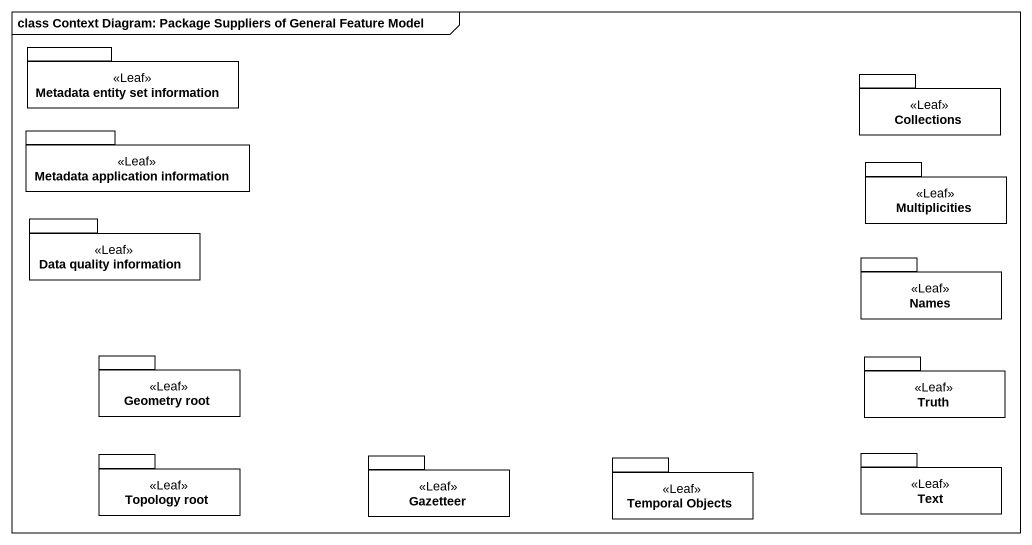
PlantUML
@startuml
mainframe class Context Diagram: Package Suppliers of General Feature Model
package "Metadata entity set information" as Metadata_entity_set <<Leaf>> {
}
package "Collections" as Collections_ <<Leaf>> {
}
package "Metadata application information" as Metadata_application <<Leaf>> {
}
package Multiplicities <<Leaf>> {
}
package "Data quality information" as Data_quality_information <<Leaf>> {
}
package Names <<Leaf>> {
}
package "Geometry root" as Geometry_root <<Leaf>> {
}
package Truth <<Leaf>> {
}
package "Topology root" as Topology_root <<Leaf>> {
}
package Gazetteer <<Leaf>> {
}
package "Temporal Objects" as Temporal_Objects <<Leaf>> {
}
package Text <<Leaf>> {
}
@enduml
